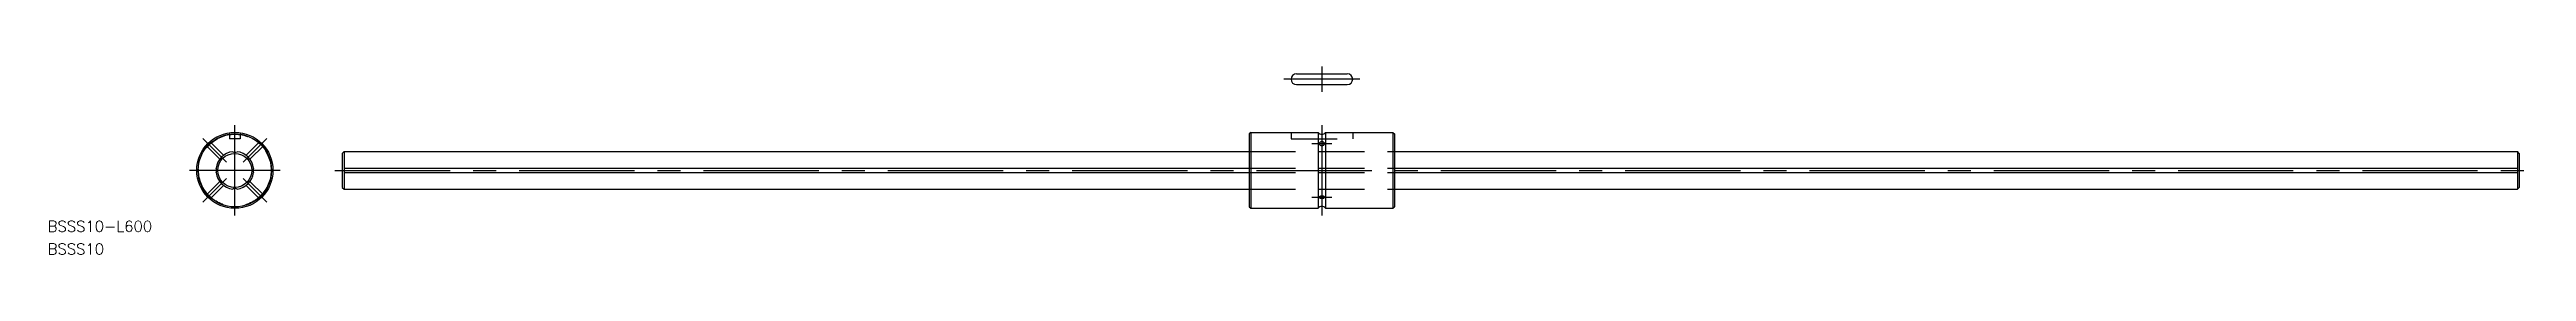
# Model space of a CAD drawing. Extents: x -51 to 632, y -23 to 29.
import ezdxf

# ---------------------------------------------------------------- set-up
doc = ezdxf.new("R2010")
doc.units = 0
doc.linetypes.add('CENTER', pattern=[50.8, 31.75, -6.35, 6.35, -6.35])
doc.linetypes.add('DASHED', pattern=[19.05, 12.7, -6.35])
doc.layers.get('0').update_dxf_attribs({"linetype": 'CONTINUOUS'})
doc.layers.add('CENTER', color=1, linetype='CENTER')
doc.styles.get("Standard").update_dxf_attribs({"font": 'txt.shx', "height": 3, "bigfont": 'bigfont.shx'})

msp = doc.modelspace()

# ---------------------------------------------------------------- linework, layer by layer
at = {"color": 7, "linetype": 'CONTINUOUS'}
for p, q in [((292.61, 26.7), (306.61, 26.7)), ((292.61, 23.7), (306.61, 23.7)), ((280.01, 10.5), (279.61, 10.1)), ((279.61, 10.1), (279.61, -10.1)), ((280.01, 10.5), (298.61, 10.5)), ((280.01, 10.5), (280.01, -10.5)), ((298.61, 10.5), (298.61, -10.5)), ((298.88, 7.48), (298.87, 7.41)), ((298.87, 7.41), (298.87, 7.34)), ((298.87, 7.34), (298.88, 7.27)), ((298.91, 7.55), (298.88, 7.48)), ((298.88, 7.27), (298.91, 7.2)), ((298.95, 7.61), (298.91, 7.55)), ((298.91, 7.2), (298.95, 7.14)), ((299.01, 7.67), (298.95, 7.61)), ((298.95, 7.14), (299.01, 7.08)), ((299.07, 7.72), (299.01, 7.67)), ((299.01, 7.08), (299.07, 7.03)), ((299.15, 7.77), (299.07, 7.72)), ((299.07, 7.03), (299.15, 6.98)), ((299.24, 7.81), (299.15, 7.77)), ((299.15, 6.98), (299.24, 6.94)), ((299.33, 7.84), (299.24, 7.81)), ((299.24, 6.94), (299.33, 6.91)), ((299.43, 7.86), (299.33, 7.84)), ((299.33, 6.91), (299.43, 6.89)), ((299.54, 7.87), (299.43, 7.86)), ((299.43, 6.89), (299.54, 6.88)), ((299.64, 7.87), (299.54, 7.87)), ((299.54, 6.88), (299.64, 6.87)), ((299.74, 7.87), (299.64, 7.87)), ((299.64, 6.87), (299.74, 6.88)), ((299.85, 7.85), (299.74, 7.87)), ((299.74, 6.88), (299.85, 6.9)), ((299.94, 7.82), (299.85, 7.85)), ((299.85, 6.9), (299.94, 6.93)), ((300.03, 7.79), (299.94, 7.82)), ((299.94, 6.93), (300.03, 6.96)), ((300.12, 7.75), (300.03, 7.79)), ((300.03, 6.96), (300.12, 7)), ((300.19, 7.7), (300.12, 7.75)), ((300.12, 7), (300.19, 7.05)), ((300.25, 7.64), (300.19, 7.7)), ((300.19, 7.05), (300.25, 7.11)), ((300.3, 7.58), (300.25, 7.64)), ((300.25, 7.11), (300.3, 7.17)), ((300.33, 7.51), (300.3, 7.58)), ((300.3, 7.17), (300.33, 7.24)), ((300.36, 7.44), (300.33, 7.51)), ((300.33, 7.24), (300.36, 7.31)), ((300.36, 7.37), (300.36, 7.44)), ((300.36, 7.31), (300.36, 7.37)), ((300.61, 10.5), (300.61, -10.5)), ((300.61, 10.5), (319.21, 10.5)), ((319.21, 10.5), (319.61, 10.1)), ((319.21, 10.5), (319.21, -10.5)), ((319.61, 10.1), (319.61, -10.1)), ((29.61, 4.7), (30.11, 5.2)), ((29.61, 4.7), (29.61, -4.7)), ((30.11, 5.2), (279.61, 5.2)), ((30.11, 5.2), (30.11, -5.2)), ((30.11, 0.6), (279.61, 0.6)), ((319.61, 5.2), (629.11, 5.2)), ((319.61, 0.6), (629.11, 0.6)), ((629.61, 4.7), (629.11, 5.2)), ((629.11, 5.2), (629.11, -5.2)), ((629.61, 4.7), (629.61, -4.7)), ((29.61, -4.7), (30.11, -5.2)), ((30.11, -0.6), (279.61, -0.6)), ((30.11, -5.2), (279.61, -5.2)), ((319.61, -0.6), (629.11, -0.6)), ((319.61, -5.2), (629.11, -5.2)), ((629.61, -4.7), (629.11, -5.2)), ((279.61, -10.1), (280.01, -10.5)), ((280.01, -10.5), (298.61, -10.5)), ((298.88, -7.36), (298.87, -7.4)), ((298.87, -7.4), (298.87, -7.45)), ((298.87, -7.45), (298.88, -7.49)), ((298.91, -7.32), (298.88, -7.36)), ((298.88, -7.49), (298.91, -7.53)), ((298.95, -7.28), (298.91, -7.32)), ((298.91, -7.53), (298.95, -7.57)), ((299.01, -7.25), (298.95, -7.28)), ((298.95, -7.57), (299.01, -7.6)), ((299.07, -7.22), (299.01, -7.25)), ((299.01, -7.6), (299.07, -7.63)), ((299.15, -7.19), (299.07, -7.22)), ((299.07, -7.63), (299.15, -7.66)), ((299.24, -7.16), (299.15, -7.19)), ((299.15, -7.66), (299.24, -7.68)), ((299.33, -7.15), (299.24, -7.16)), ((299.24, -7.68), (299.33, -7.7)), ((299.43, -7.13), (299.33, -7.15)), ((299.33, -7.7), (299.43, -7.72)), ((299.54, -7.13), (299.43, -7.13)), ((299.43, -7.72), (299.54, -7.72)), ((299.64, -7.12), (299.54, -7.13)), ((299.54, -7.72), (299.64, -7.72)), ((299.74, -7.13), (299.64, -7.12)), ((299.64, -7.72), (299.74, -7.72)), ((299.85, -7.14), (299.74, -7.13)), ((299.74, -7.72), (299.85, -7.71)), ((299.94, -7.15), (299.85, -7.14)), ((299.85, -7.71), (299.94, -7.69)), ((300.03, -7.18), (299.94, -7.15)), ((299.94, -7.69), (300.03, -7.67)), ((300.12, -7.2), (300.03, -7.18)), ((300.03, -7.67), (300.12, -7.65)), ((300.19, -7.23), (300.12, -7.2)), ((300.12, -7.65), (300.19, -7.62)), ((300.25, -7.27), (300.19, -7.23)), ((300.19, -7.62), (300.25, -7.58)), ((300.3, -7.3), (300.25, -7.27)), ((300.25, -7.58), (300.3, -7.55)), ((300.33, -7.34), (300.3, -7.3)), ((300.3, -7.55), (300.33, -7.51)), ((300.36, -7.38), (300.33, -7.34)), ((300.33, -7.51), (300.36, -7.47)), ((300.36, -7.42), (300.36, -7.38)), ((300.36, -7.47), (300.36, -7.42)), ((300.61, -10.5), (319.21, -10.5)), ((319.21, -10.5), (319.61, -10.1))]:
    msp.add_line(p, q, dxfattribs=at)
at = {"color": 3, "linetype": 'DASHED'}
for p, q in [((-7.91, 6.88), (-4.15, 3.11)), ((-6.85, 7.94), (-3.09, 4.17)), ((-1.5, 10.39), (-1.5, 8.7)), ((1.5, 8.7), (-1.5, 8.7)), ((1.5, 10.4), (1.5, 8.7)), ((3.13, 4.17), (6.9, 7.94)), ((4.19, 3.11), (7.96, 6.88)), ((291.11, 10.5), (291.11, 8.7)), ((291.11, 8.7), (308.11, 8.7)), ((308.11, 10.5), (308.11, 8.7)), ((279.61, 5.2), (319.61, 5.2)), ((279.61, 0.6), (319.61, 0.6)), ((-4.15, -3.11), (-7.91, -6.88)), ((-3.09, -4.17), (-6.85, -7.94)), ((3.13, -4.17), (6.9, -7.94)), ((4.19, -3.11), (7.96, -6.88)), ((279.61, -0.6), (319.61, -0.6)), ((279.61, -5.2), (319.61, -5.2))]:
    msp.add_line(p, q, dxfattribs=at)
at = {"color": 7, "linetype": 'CONTINUOUS'}
for centre, radius in [((0.02, 0), 10.5), ((0.02, 0), 10.1), ((0, 0), 4.7)]:
    msp.add_circle(centre, radius, dxfattribs=at)
at = {"color": 3, "linetype": 'DASHED'}
msp.add_circle((0.02, 0), 10, dxfattribs=at)
at = {"color": 7, "linetype": 'CONTINUOUS'}
for centre, radius, start, end in [((292.61, 25.2), 1.5, 90, 270), ((306.61, 25.2), 1.5, 270, 90), ((299.61, 11.25), 1.25, 216.8699, 323.1301), ((0.02, 0), 5.2, 96.67213, 173.32787), ((-6.17, 0), 1.19, 329.48856, 30.51144), ((0.02, 6.19), 1.19, 239.48856, 300.51144), ((0.02, 0), 5.2, 6.67213, 83.32787), ((6.21, 0), 1.19, 149.48856, 210.51144), ((0.02, 0), 5.2, 186.67213, 263.32787), ((0.02, -6.19), 1.19, 59.48856, 120.51144), ((0.02, 0), 5.2, 276.67213, 353.32787), ((299.61, -11.25), 1.25, 36.8699, 143.1301)]:
    msp.add_arc(centre, radius, start, end, dxfattribs=at)
at = {"layer": 'CENTER', "color": 1, "linetype": 'CENTER'}
for p, q in [((299.61, 28.7), (299.61, 21.7)), ((310.11, 25.2), (289.11, 25.2)), ((-8.82, 8.84), (-2.24, 2.26)), ((0, -12.5), (0, 12.5)), ((2.28, 2.26), (8.86, 8.84)), ((296.87, 7.42), (302.36, 7.42)), ((299.61, 12.5), (299.61, -12.5)), ((12.52, 0), (-12.48, 0)), ((27.61, 0), (631.61, 0)), ((-2.24, -2.26), (-8.82, -8.84)), ((2.28, -2.26), (8.86, -8.84)), ((296.87, -7.42), (302.36, -7.42))]:
    msp.add_line(p, q, dxfattribs=at)

# ---------------------------------------------------------------- texts
at = {"color": 7, "linetype": 'CONTINUOUS'}
for s, p in [('BSSS10-L600', (-51.57, -16.97)), ('BSSS10', (-51.57, -23.25))]:
    msp.add_text(s, height=3, dxfattribs=at).set_placement(p)

doc.saveas('drawing.dxf')
